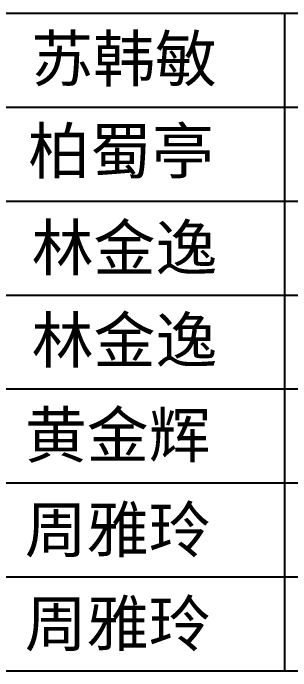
# Model space of a CAD drawing. Extents: x -441005 to 725361, y -182459 to 319313.
# Drawn here: x 43283 to 45347, y -126850 to -121950 of the extents above; entities that cross this region are included whole.
import ezdxf

# ---------------------------------------------------------------- set-up
doc = ezdxf.new("R2010")
doc.units = 0
doc.header["$LTSCALE"] = 100
doc.layers.get('0').update_dxf_attribs({"linetype": 'CONTINUOUS'})
doc.layers.add('图框', color=7, linetype='CONTINUOUS')
doc.styles.add('图框字型一', font='SimSun.ttf')

# ---------------------------------------------------------------- blocks, each defined once
blk = doc.blocks.new('A2+1_2')
at = {"layer": '图框'}
for p, q in [((81100, 12000), (88100, 12000)), ((85600, 12000), (85600, 7100)), ((81100, 11300), (88100, 11300)), ((81100, 10600), (88100, 10600)), ((81100, 9900), (88100, 9900)), ((81100, 9200), (88100, 9200)), ((81100, 8500), (88100, 8500)), ((81100, 7800), (88100, 7800)), ((81100, 7100), (88100, 7100))]:
    blk.add_line(p, q, dxfattribs=at)
at = {"layer": '图框', "style": '图框字型一'}
for s, p in [('苏韩敏', (83716.5, 11491.9)), ('柏蜀亭', (83693.4, 10804.5)), ('林金逸', (83719.4, 10082.9)), ('林金逸', (83719.4, 9394.4)), ('黄金辉', (83669.1, 8688.5)), ('周雅玲', (83669.1, 7983.5)), ('周雅玲', (83669.1, 7283.5))]:
    blk.add_text(s, height=337.55, dxfattribs=at).set_placement(p)

msp = doc.modelspace()

# ---------------------------------------------------------------- block references
msp.add_blockref('A2+1_2', (-40300, -133950))

doc.saveas('drawing.dxf')
